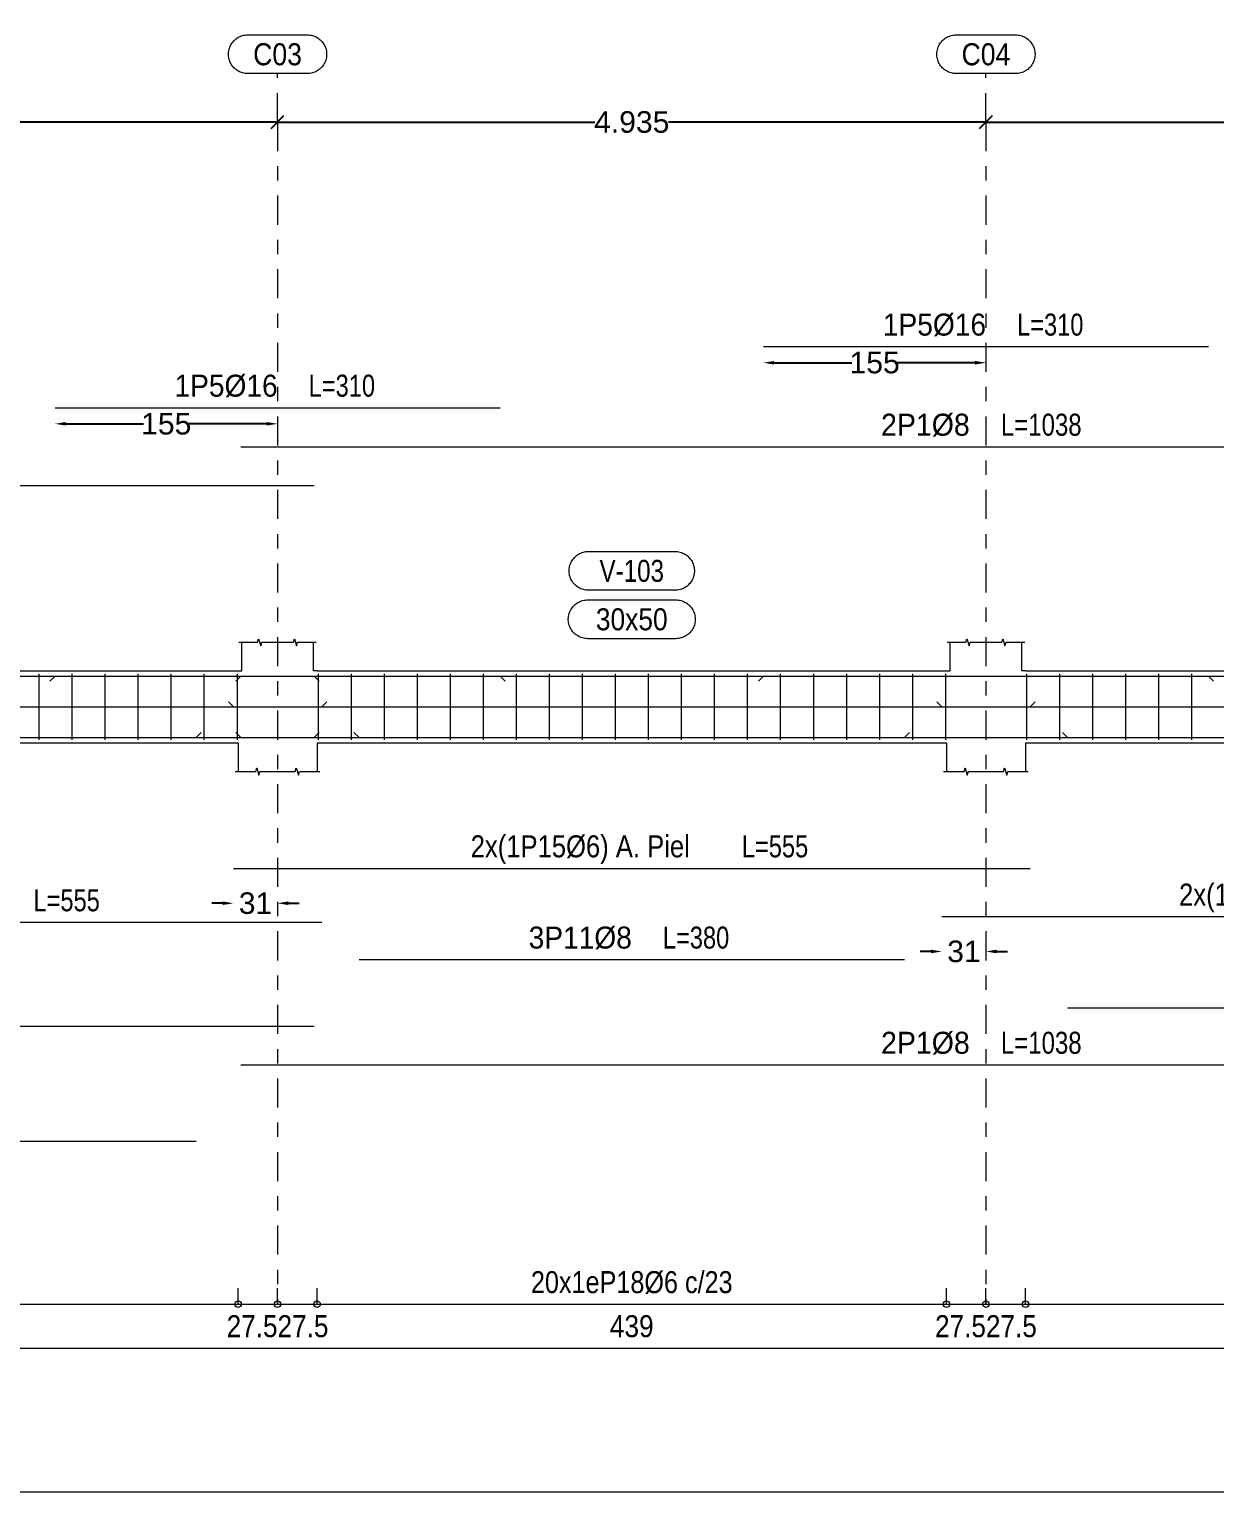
# Model space of a CAD drawing. Header units: millimetres. Extents: x 2 to 158, y -69 to 77.
# Drawn here: x 13.85 to 22.11, y 27.4 to 37.59 of the extents above; entities that cross this region are included whole.
import ezdxf
from ezdxf.enums import TextEntityAlignment as Align

# ---------------------------------------------------------------- set-up
doc = ezdxf.new("R2010")
doc.units = ezdxf.units.MM
doc.linetypes.add('CYPE_RAYAPUNTO', pattern=[0.4125, 0.2025, -0.105, 0, -0.105])
for name, color, linetype, lineweight in [('ALZ_ARM_LONG_ARM_TEXTOS', 3, 'Continuous', 9), ('ALZ_ARM_LONG_TXT_LONG', 3, 'Continuous', 9), ('ALZ_ARM_TRANS_TXT_EST', 3, 'Continuous', 9), ('ALZ_CONT_NUDOS', 122, 'Continuous', 9), ('ALZ_CONT_VIG_HORMIGON', 2, 'Continuous', 9), ('ALZ_COT_COT_ARM', 3, 'Continuous', 0), ('ALZ_COT_COT_EST', 3, 'Continuous', 0), ('ALZ_COT_COT_LIN_APOYOS', 2, 'CYPE_RAYAPUNTO', 0), ('ALZ_COT_LONGITUD_PROYECTADA', 122, 'Continuous', 0), ('ALZ_COT_TEXTOS_ESTRIBOS', 122, 'Continuous', 0), ('ALZ_REF_COT_LIN_AUX_COTA', 2, 'CYPE_RAYAPUNTO', 9), ('ALZ_REF_REF_NOMBRE', 3, 'Continuous', 9), ('ALZ_REF_REF_REFERENCIA', 3, 'Continuous', 9), ('ALZ_REF_TEXTO_REF_NOMBRE', 3, 'Continuous', 9), ('ALZ_REF_TEXTO_REF_REFERENCIA', 3, 'Continuous', 9), ('ARM_LONGITUDINAL_Ø16', 212, 'Continuous', 9), ('ARM_LONGITUDINAL_Ø6', 151, 'Continuous', 9), ('ARM_LONGITUDINAL_Ø8', 32, 'Continuous', 9), ('ARM_TRANSVERSAL_Ø6', 151, 'Continuous', 9), ('RECUAD_LIMITES', 2, 'Continuous', 0), ('RECUAD_MARCO', 1, 'Continuous', 20)]:
    doc.layers.add(name, color=color, linetype=linetype, lineweight=lineweight)
doc.styles.add('CYPETXT_0.225_romans', font='arial.ttf', dxfattribs={"height": 0.15})
doc.styles.add('CYPETXT_romans', font='arial.ttf', dxfattribs={"height": 0.2})
doc.dimstyles.new('cype_arrow', dxfattribs={"dimtxt": 0.18, "dimasz": 0.075, "dimexe": 0.05625, "dimexo": 0.05625, "dimgap": 0, "dimtad": 0, "dimdec": 4, "dimzin": 0, "dimdsep": 46, "dimtxsty": 'CYPETXT_0.225_romans', "dimcen": 0.09, "dimadec": 0, "dimazin": 0, "dimtfac": 1, "dimtdec": 4, "dimtofl": 0, "dimtmove": 2, "dimatfit": 3, "dimfxl": 1, "dimtolj": 1, "dimtzin": 0, "dimarcsym": 0})
doc.dimstyles.new('cype_oblique', dxfattribs={"dimtxt": 0.18, "dimasz": 0.18, "dimexe": 0.05625, "dimexo": 0.05625, "dimgap": 0, "dimtad": 0, "dimdec": 4, "dimzin": 0, "dimdsep": 46, "dimtxsty": 'CYPETXT_0.225_romans', "dimblk": 'OBLIQUE', "dimtsz": 0.045, "dimcen": 0.09, "dimadec": 0, "dimazin": 0, "dimtfac": 1, "dimtdec": 4, "dimtofl": 0, "dimtmove": 2, "dimatfit": 3, "dimfxl": 1, "dimtolj": 1, "dimtzin": 0, "dimarcsym": 0})

# ---------------------------------------------------------------- blocks, each defined once
blk = doc.blocks.new('*D294')
at = {"layer": 'ALZ_COT_LONGITUD_PROYECTADA', "color": 0, "lineweight": -2, "transparency": 16777216}
for p, q in [((10.598, 36.9), (10.688, 36.99)), ((15.533, 36.9), (15.623, 36.99)), ((10.643, 36.945), (12.854, 36.945)), ((15.578, 36.945), (13.368, 36.945))]:
    blk.add_line(p, q, dxfattribs=at)
at = {"layer": 'Defpoints', "color": 0, "transparency": 16777216}
for p in [(10.643, 36.945), (10.643, 36.945), (15.578, 36.945)]:
    blk.add_point(p, dxfattribs=at)
at = {"layer": 'ALZ_COT_LONGITUD_PROYECTADA', "color": 0, "transparency": 16777216, "insert": (13.111, 36.945), "char_height": 0.15, "attachment_point": 5, "style": 'CYPETXT_0.225_romans'}
blk.add_mtext('\\A1;4.935', dxfattribs=at)
blk = doc.blocks.new('_OBLIQUE')
at = {"color": 0, "linetype": 'ByBlock', "lineweight": -2}
blk.add_line((-0.5, -0.5), (0.5, 0.5), dxfattribs=at)
blk = doc.blocks.new('*D295')
at = {"layer": 'ALZ_COT_LONGITUD_PROYECTADA', "color": 0, "lineweight": -2, "transparency": 16777216}
for p, q in [((15.533, 36.9), (15.623, 36.99)), ((20.468, 36.9), (20.558, 36.99)), ((15.578, 36.945), (17.789, 36.945)), ((20.513, 36.945), (18.303, 36.945))]:
    blk.add_line(p, q, dxfattribs=at)
at = {"layer": 'Defpoints', "color": 0, "transparency": 16777216}
for p in [(15.578, 36.945), (15.578, 36.945), (20.513, 36.945)]:
    blk.add_point(p, dxfattribs=at)
at = {"layer": 'ALZ_COT_LONGITUD_PROYECTADA', "color": 0, "transparency": 16777216, "insert": (18.046, 36.945), "char_height": 0.15, "attachment_point": 5, "style": 'CYPETXT_0.225_romans'}
blk.add_mtext('\\A1;4.935', dxfattribs=at)
blk = doc.blocks.new('*D296')
at = {"layer": 'ALZ_COT_LONGITUD_PROYECTADA', "color": 0, "lineweight": -2, "transparency": 16777216}
for p, q in [((20.468, 36.9), (20.558, 36.99)), ((25.403, 36.9), (25.493, 36.99)), ((20.513, 36.945), (22.724, 36.945)), ((25.448, 36.945), (23.238, 36.945))]:
    blk.add_line(p, q, dxfattribs=at)
at = {"layer": 'Defpoints', "color": 0, "transparency": 16777216}
for p in [(20.513, 36.945), (20.513, 36.945), (25.448, 36.945)]:
    blk.add_point(p, dxfattribs=at)
at = {"layer": 'ALZ_COT_LONGITUD_PROYECTADA', "color": 0, "transparency": 16777216, "insert": (22.981, 36.945), "char_height": 0.15, "attachment_point": 5, "style": 'CYPETXT_0.225_romans'}
blk.add_mtext('\\A1;4.935', dxfattribs=at)
blk = doc.blocks.new('*D305')
at = {"layer": 'ALZ_COT_COT_ARM', "color": 0, "lineweight": -2, "transparency": 16777216}
for p, q in [((15.196, 31.503), (15.121, 31.503)), ((15.653, 31.503), (15.728, 31.503))]:
    blk.add_line(p, q, dxfattribs=at)
at = {"layer": 'ALZ_COT_COT_ARM', "color": 0, "transparency": 16777216}
for points in [[(15.196, 31.516), (15.196, 31.491), (15.271, 31.503)], [(15.653, 31.516), (15.653, 31.491), (15.578, 31.503)]]:
    blk.add_solid(points, dxfattribs=at)
at = {"layer": 'Defpoints', "color": 0, "transparency": 16777216}
for p in [(15.271, 31.503), (15.578, 31.503), (15.578, 31.503)]:
    blk.add_point(p, dxfattribs=at)
at = {"layer": 'ALZ_COT_COT_ARM', "color": 0, "transparency": 16777216, "insert": (15.425, 31.503), "char_height": 0.15, "attachment_point": 5, "style": 'CYPETXT_0.225_romans'}
blk.add_mtext('\\A1;31', dxfattribs=at)
blk = doc.blocks.new('*D306')
at = {"layer": 'ALZ_COT_COT_ARM', "color": 0, "lineweight": -2, "transparency": 16777216}
for p, q in [((20.131, 31.167), (20.056, 31.167)), ((20.588, 31.167), (20.663, 31.167))]:
    blk.add_line(p, q, dxfattribs=at)
at = {"layer": 'ALZ_COT_COT_ARM', "color": 0, "transparency": 16777216}
for points in [[(20.131, 31.18), (20.131, 31.155), (20.206, 31.167)], [(20.588, 31.18), (20.588, 31.155), (20.513, 31.167)]]:
    blk.add_solid(points, dxfattribs=at)
at = {"layer": 'Defpoints', "color": 0, "transparency": 16777216}
for p in [(20.206, 31.167), (20.513, 31.167), (20.513, 31.167)]:
    blk.add_point(p, dxfattribs=at)
at = {"layer": 'ALZ_COT_COT_ARM', "color": 0, "transparency": 16777216, "insert": (20.36, 31.167), "char_height": 0.15, "attachment_point": 5, "style": 'CYPETXT_0.225_romans'}
blk.add_mtext('\\A1;31', dxfattribs=at)
blk = doc.blocks.new('*D315')
at = {"layer": 'ALZ_COT_COT_ARM', "color": 0, "lineweight": -2, "transparency": 16777216}
for p, q in [((14.103, 34.843), (14.644, 34.843)), ((15.503, 34.843), (14.963, 34.843))]:
    blk.add_line(p, q, dxfattribs=at)
at = {"layer": 'ALZ_COT_COT_ARM', "color": 0, "transparency": 16777216}
for points in [[(14.103, 34.856), (14.103, 34.831), (14.028, 34.843)], [(15.503, 34.856), (15.503, 34.831), (15.578, 34.843)]]:
    blk.add_solid(points, dxfattribs=at)
at = {"layer": 'Defpoints', "color": 0, "transparency": 16777216}
for p in [(14.028, 34.843), (15.578, 34.843), (15.578, 34.843)]:
    blk.add_point(p, dxfattribs=at)
at = {"layer": 'ALZ_COT_COT_ARM', "color": 0, "transparency": 16777216, "insert": (14.803, 34.843), "char_height": 0.15, "attachment_point": 5, "style": 'CYPETXT_0.225_romans'}
blk.add_mtext('\\A1;155', dxfattribs=at)
blk = doc.blocks.new('*D316')
at = {"layer": 'ALZ_COT_COT_ARM', "color": 0, "lineweight": -2, "transparency": 16777216}
for p, q in [((19.038, 35.269), (19.579, 35.269)), ((20.438, 35.269), (19.898, 35.269))]:
    blk.add_line(p, q, dxfattribs=at)
at = {"layer": 'ALZ_COT_COT_ARM', "color": 0, "transparency": 16777216}
for points in [[(19.038, 35.281), (19.038, 35.256), (18.963, 35.269)], [(20.438, 35.281), (20.438, 35.256), (20.513, 35.269)]]:
    blk.add_solid(points, dxfattribs=at)
at = {"layer": 'Defpoints', "color": 0, "transparency": 16777216}
for p in [(18.963, 35.269), (20.513, 35.269), (20.513, 35.269)]:
    blk.add_point(p, dxfattribs=at)
at = {"layer": 'ALZ_COT_COT_ARM', "color": 0, "transparency": 16777216, "insert": (19.738, 35.269), "char_height": 0.15, "attachment_point": 5, "style": 'CYPETXT_0.225_romans'}
blk.add_mtext('\\A1;155', dxfattribs=at)

msp = doc.modelspace()

# ---------------------------------------------------------------- linework, layer by layer
at = {"layer": 'ALZ_CONT_NUDOS'}
for p, q in [((15.32845, 33.12136), (15.32845, 33.32136)), ((15.82845, 33.12136), (15.82845, 33.32136)), ((20.26345, 33.12136), (20.26345, 33.32136)), ((20.76345, 33.12136), (20.76345, 33.32136)), ((15.30345, 33.12136), (15.32845, 33.12136)), ((15.85345, 33.12136), (15.82845, 33.12136)), ((20.23845, 33.12136), (20.26345, 33.12136)), ((20.78845, 33.12136), (20.76345, 33.12136)), ((15.30345, 32.62136), (15.30345, 32.42136)), ((15.85345, 32.62136), (15.85345, 32.42136)), ((20.23845, 32.62136), (20.23845, 32.42136)), ((20.78845, 32.62136), (20.78845, 32.42136))]:
    msp.add_line(p, q, dxfattribs=at)
for points in [[(15.30845, 33.32136), (15.43845, 33.32136), (15.44595, 33.34636), (15.46095, 33.29636), (15.46845, 33.32136), (15.59845, 33.32136)], [(15.55845, 33.32136), (15.68845, 33.32136), (15.69595, 33.34636), (15.71095, 33.29636), (15.71845, 33.32136), (15.84845, 33.32136)], [(20.24345, 33.32136), (20.37345, 33.32136), (20.38095, 33.34636), (20.39595, 33.29636), (20.40345, 33.32136), (20.53345, 33.32136)], [(20.49345, 33.32136), (20.62345, 33.32136), (20.63095, 33.34636), (20.64595, 33.29636), (20.65345, 33.32136), (20.78345, 33.32136)], [(15.28345, 32.42136), (15.42595, 32.42136), (15.43345, 32.44636), (15.44845, 32.39636), (15.45595, 32.42136), (15.59845, 32.42136)], [(15.55845, 32.42136), (15.70095, 32.42136), (15.70845, 32.44636), (15.72345, 32.39636), (15.73095, 32.42136), (15.87345, 32.42136)], [(20.21845, 32.42136), (20.36095, 32.42136), (20.36845, 32.44636), (20.38345, 32.39636), (20.39095, 32.42136), (20.53345, 32.42136)], [(20.49345, 32.42136), (20.63595, 32.42136), (20.64345, 32.44636), (20.65845, 32.39636), (20.66595, 32.42136), (20.80845, 32.42136)]]:
    msp.add_lwpolyline(points, dxfattribs=at)
at = {"layer": 'ALZ_CONT_VIG_HORMIGON'}
for p, q in [((10.91845, 33.12136), (15.30345, 33.12136)), ((15.85345, 33.12136), (20.23845, 33.12136)), ((20.78845, 33.12136), (25.17345, 33.12136)), ((10.91845, 32.62136), (15.30345, 32.62136)), ((15.85345, 32.62136), (20.23845, 32.62136)), ((20.78845, 32.62136), (25.17345, 32.62136))]:
    msp.add_line(p, q, dxfattribs=at)
at = {"layer": 'ALZ_COT_COT_EST'}
for p, q in [((15.30345, 28.71026), (15.30345, 28.82276)), ((15.57845, 28.71026), (15.57845, 28.82276)), ((15.85345, 28.71026), (15.85345, 28.82276)), ((20.23845, 28.71026), (20.23845, 28.82276)), ((20.51345, 28.71026), (20.51345, 28.82276)), ((20.78845, 28.71026), (20.78845, 28.82276))]:
    msp.add_line(p, q, dxfattribs=at)
for points in [[(10.91845, 28.71026), (15.30345, 28.71026), (15.30345, 28.82276)], [(15.30345, 28.71026), (15.57845, 28.71026), (15.57845, 28.82276)], [(15.57845, 28.71026), (15.85345, 28.71026), (15.85345, 28.82276)], [(15.85345, 28.71026), (20.23845, 28.71026), (20.23845, 28.82276)], [(20.23845, 28.71026), (20.51345, 28.71026), (20.51345, 28.82276)], [(20.51345, 28.71026), (20.78845, 28.71026), (20.78845, 28.82276)], [(20.78845, 28.71026), (25.17345, 28.71026), (25.17345, 28.82276)]]:
    msp.add_lwpolyline(points, dxfattribs=at)
for centre in [(15.30345, 28.71026), (15.30345, 28.71026), (15.57845, 28.71026), (15.57845, 28.71026), (15.85345, 28.71026), (15.85345, 28.71026), (20.23845, 28.71026), (20.23845, 28.71026), (20.51345, 28.71026), (20.51345, 28.71026), (20.78845, 28.71026), (20.78845, 28.71026)]:
    msp.add_circle(centre, 0.0225, dxfattribs=at)
at = {"layer": 'ALZ_COT_COT_LIN_APOYOS'}
for p, q in [((15.57845, 36.94518), (15.57845, 28.71026)), ((20.51345, 36.94518), (20.51345, 28.71026))]:
    msp.add_line(p, q, dxfattribs=at)
at = {"layer": 'ALZ_REF_COT_LIN_AUX_COTA'}
for p, q in [((15.57845, 36.94518), (15.57845, 37.28268)), ((20.51345, 36.94518), (20.51345, 37.28268))]:
    msp.add_line(p, q, dxfattribs=at)
at = {"layer": 'ALZ_REF_REF_NOMBRE'}
for points in [[(18.34745, 33.95386), (18.35646, 33.95356), (18.36544, 33.95266), (18.37434, 33.95116), (18.38311, 33.94907), (18.39173, 33.94639), (18.40015, 33.94315), (18.40833, 33.93935), (18.41625, 33.93502), (18.42385, 33.93016), (18.43111, 33.92481), (18.438, 33.91898), (18.44449, 33.91271), (18.45054, 33.90602), (18.45613, 33.89894), (18.46124, 33.8915), (18.46584, 33.88374), (18.4699, 33.87569), (18.47343, 33.86738), (18.47639, 33.85886), (18.47877, 33.85016), (18.48057, 33.84132), (18.48177, 33.83237), (18.48237, 33.82337), (18.48237, 33.81435), (18.48177, 33.80535), (18.48057, 33.79641), (18.47877, 33.78757), (18.47639, 33.77886), (18.47343, 33.77034), (18.4699, 33.76204), (18.46584, 33.75398), (18.46124, 33.74622), (18.45613, 33.73878), (18.45054, 33.7317), (18.44449, 33.72501), (18.438, 33.71874), (18.43111, 33.71291), (18.42385, 33.70756), (18.41625, 33.70271), (18.40833, 33.69837), (18.40015, 33.69457), (18.39173, 33.69133), (18.38311, 33.68866), (18.37434, 33.68657), (18.36544, 33.68507), (18.35646, 33.68416), (18.34745, 33.68386), (17.74445, 33.68386), (17.73543, 33.68416), (17.72645, 33.68507), (17.71756, 33.68657), (17.70878, 33.68866), (17.70016, 33.69133), (17.69174, 33.69457), (17.68356, 33.69837), (17.67565, 33.70271), (17.66804, 33.70756), (17.66078, 33.71291), (17.65389, 33.71874), (17.64741, 33.72501), (17.64135, 33.7317), (17.63576, 33.73878), (17.63066, 33.74622), (17.62606, 33.75398), (17.62199, 33.76204), (17.61847, 33.77034), (17.61551, 33.77886), (17.61313, 33.78757), (17.61133, 33.79641), (17.61013, 33.80535), (17.60952, 33.81435), (17.60952, 33.82337), (17.61013, 33.83237), (17.61133, 33.84132), (17.61313, 33.85016), (17.61551, 33.85886), (17.61847, 33.86738), (17.62199, 33.87569), (17.62606, 33.88374), (17.63066, 33.8915), (17.63576, 33.89894), (17.64135, 33.90602), (17.64741, 33.91271), (17.65389, 33.91898), (17.66078, 33.92481), (17.66804, 33.93016), (17.67565, 33.93502), (17.68356, 33.93935), (17.69174, 33.94315), (17.70016, 33.94639), (17.70878, 33.94907), (17.71756, 33.95116), (17.72645, 33.95266), (17.73543, 33.95356), (17.74445, 33.95386), (18.34745, 33.95386)], [(18.35307, 33.61636), (18.36209, 33.61606), (18.37107, 33.61516), (18.37996, 33.61366), (18.38874, 33.61157), (18.39736, 33.60889), (18.40577, 33.60565), (18.41396, 33.60185), (18.42187, 33.59752), (18.42948, 33.59266), (18.43674, 33.58731), (18.44363, 33.58148), (18.45011, 33.57521), (18.45617, 33.56852), (18.46176, 33.56144), (18.46686, 33.554), (18.47146, 33.54624), (18.47553, 33.53819), (18.47905, 33.52988), (18.48201, 33.52136), (18.48439, 33.51266), (18.48619, 33.50382), (18.48739, 33.49487), (18.488, 33.48587), (18.488, 33.47685), (18.48739, 33.46785), (18.48619, 33.45891), (18.48439, 33.45007), (18.48201, 33.44136), (18.47905, 33.43284), (18.47553, 33.42454), (18.47146, 33.41648), (18.46686, 33.40872), (18.46176, 33.40128), (18.45617, 33.3942), (18.45011, 33.38751), (18.44363, 33.38124), (18.43674, 33.37541), (18.42948, 33.37006), (18.42187, 33.36521), (18.41396, 33.36087), (18.40577, 33.35707), (18.39736, 33.35383), (18.38874, 33.35116), (18.37996, 33.34907), (18.37107, 33.34757), (18.36209, 33.34666), (18.35307, 33.34636), (17.73882, 33.34636), (17.72981, 33.34666), (17.72083, 33.34757), (17.71193, 33.34907), (17.70316, 33.35116), (17.69454, 33.35383), (17.68612, 33.35707), (17.67794, 33.36087), (17.67002, 33.36521), (17.66242, 33.37006), (17.65516, 33.37541), (17.64827, 33.38124), (17.64178, 33.38751), (17.63573, 33.3942), (17.63014, 33.40128), (17.62503, 33.40872), (17.62043, 33.41648), (17.61637, 33.42454), (17.61284, 33.43284), (17.60988, 33.44136), (17.6075, 33.45007), (17.6057, 33.45891), (17.6045, 33.46785), (17.6039, 33.47685), (17.6039, 33.48587), (17.6045, 33.49487), (17.6057, 33.50382), (17.6075, 33.51266), (17.60988, 33.52136), (17.61284, 33.52988), (17.61637, 33.53819), (17.62043, 33.54624), (17.62503, 33.554), (17.63014, 33.56144), (17.63573, 33.56852), (17.64178, 33.57521), (17.64827, 33.58148), (17.65516, 33.58731), (17.66242, 33.59266), (17.67002, 33.59752), (17.67794, 33.60185), (17.68612, 33.60565), (17.69454, 33.60889), (17.70316, 33.61157), (17.71193, 33.61366), (17.72083, 33.61516), (17.72981, 33.61606), (17.73882, 33.61636), (18.35307, 33.61636)]]:
    msp.add_lwpolyline(points, close=True, dxfattribs=at)
at = {"layer": 'ALZ_REF_REF_REFERENCIA'}
for points in [[(15.78545, 37.55268), (15.79446, 37.55238), (15.80344, 37.55148), (15.81234, 37.54997), (15.82111, 37.54788), (15.82973, 37.54521), (15.83815, 37.54197), (15.84633, 37.53817), (15.85425, 37.53383), (15.86185, 37.52898), (15.86911, 37.52363), (15.876, 37.5178), (15.88249, 37.51153), (15.88854, 37.50484), (15.89413, 37.49776), (15.89924, 37.49032), (15.90384, 37.48256), (15.9079, 37.47451), (15.91143, 37.4662), (15.91439, 37.45768), (15.91677, 37.44898), (15.91857, 37.44013), (15.91977, 37.43119), (15.92037, 37.42219), (15.92037, 37.41317), (15.91977, 37.40417), (15.91857, 37.39523), (15.91677, 37.38638), (15.91439, 37.37768), (15.91143, 37.36916), (15.9079, 37.36085), (15.90384, 37.3528), (15.89924, 37.34504), (15.89413, 37.3376), (15.88854, 37.33052), (15.88249, 37.32383), (15.876, 37.31756), (15.86911, 37.31173), (15.86185, 37.30638), (15.85425, 37.30153), (15.84633, 37.29719), (15.83815, 37.29339), (15.82973, 37.29015), (15.82111, 37.28748), (15.81234, 37.28538), (15.80344, 37.28388), (15.79446, 37.28298), (15.78545, 37.28268), (15.37145, 37.28268), (15.36243, 37.28298), (15.35345, 37.28388), (15.34456, 37.28538), (15.33578, 37.28748), (15.32716, 37.29015), (15.31874, 37.29339), (15.31056, 37.29719), (15.30265, 37.30153), (15.29504, 37.30638), (15.28778, 37.31173), (15.28089, 37.31756), (15.27441, 37.32383), (15.26835, 37.33052), (15.26276, 37.3376), (15.25766, 37.34504), (15.25306, 37.3528), (15.24899, 37.36085), (15.24547, 37.36916), (15.24251, 37.37768), (15.24013, 37.38638), (15.23833, 37.39523), (15.23713, 37.40417), (15.23652, 37.41317), (15.23652, 37.42219), (15.23713, 37.43119), (15.23833, 37.44013), (15.24013, 37.44898), (15.24251, 37.45768), (15.24547, 37.4662), (15.24899, 37.47451), (15.25306, 37.48256), (15.25766, 37.49032), (15.26276, 37.49776), (15.26835, 37.50484), (15.27441, 37.51153), (15.28089, 37.5178), (15.28778, 37.52363), (15.29504, 37.52898), (15.30265, 37.53383), (15.31056, 37.53817), (15.31874, 37.54197), (15.32716, 37.54521), (15.33578, 37.54788), (15.34456, 37.54997), (15.35345, 37.55148), (15.36243, 37.55238), (15.37145, 37.55268), (15.78545, 37.55268)], [(20.72045, 37.55268), (20.72946, 37.55238), (20.73844, 37.55148), (20.74734, 37.54997), (20.75611, 37.54788), (20.76473, 37.54521), (20.77315, 37.54197), (20.78133, 37.53817), (20.78925, 37.53383), (20.79685, 37.52898), (20.80411, 37.52363), (20.811, 37.5178), (20.81749, 37.51153), (20.82354, 37.50484), (20.82913, 37.49776), (20.83424, 37.49032), (20.83884, 37.48256), (20.8429, 37.47451), (20.84643, 37.4662), (20.84939, 37.45768), (20.85177, 37.44898), (20.85357, 37.44013), (20.85477, 37.43119), (20.85537, 37.42219), (20.85537, 37.41317), (20.85477, 37.40417), (20.85357, 37.39523), (20.85177, 37.38638), (20.84939, 37.37768), (20.84643, 37.36916), (20.8429, 37.36085), (20.83884, 37.3528), (20.83424, 37.34504), (20.82913, 37.3376), (20.82354, 37.33052), (20.81749, 37.32383), (20.811, 37.31756), (20.80411, 37.31173), (20.79685, 37.30638), (20.78925, 37.30153), (20.78133, 37.29719), (20.77315, 37.29339), (20.76473, 37.29015), (20.75611, 37.28748), (20.74734, 37.28538), (20.73844, 37.28388), (20.72946, 37.28298), (20.72045, 37.28268), (20.30645, 37.28268), (20.29743, 37.28298), (20.28845, 37.28388), (20.27956, 37.28538), (20.27078, 37.28748), (20.26216, 37.29015), (20.25374, 37.29339), (20.24556, 37.29719), (20.23765, 37.30153), (20.23004, 37.30638), (20.22278, 37.31173), (20.21589, 37.31756), (20.20941, 37.32383), (20.20335, 37.33052), (20.19776, 37.3376), (20.19266, 37.34504), (20.18806, 37.3528), (20.18399, 37.36085), (20.18047, 37.36916), (20.17751, 37.37768), (20.17513, 37.38638), (20.17333, 37.39523), (20.17213, 37.40417), (20.17152, 37.41317), (20.17152, 37.42219), (20.17213, 37.43119), (20.17333, 37.44013), (20.17513, 37.44898), (20.17751, 37.45768), (20.18047, 37.4662), (20.18399, 37.47451), (20.18806, 37.48256), (20.19266, 37.49032), (20.19776, 37.49776), (20.20335, 37.50484), (20.20941, 37.51153), (20.21589, 37.5178), (20.22278, 37.52363), (20.23004, 37.52898), (20.23765, 37.53383), (20.24556, 37.53817), (20.25374, 37.54197), (20.26216, 37.54521), (20.27078, 37.54788), (20.27956, 37.54997), (20.28845, 37.55148), (20.29743, 37.55238), (20.30645, 37.55268), (20.72045, 37.55268)]]:
    msp.add_lwpolyline(points, close=True, dxfattribs=at)
at = {"layer": 'ARM_LONGITUDINAL_Ø16'}
for p, q in [((14.02845, 33.08536), (13.99309, 33.05001)), ((17.12845, 33.08536), (17.1638, 33.05001)), ((18.96345, 33.08536), (18.92809, 33.05001)), ((22.06345, 33.08536), (22.0988, 33.05001))]:
    msp.add_line(p, q, dxfattribs=at)
for points in [[(18.96345, 35.38118), (22.06345, 35.38118)], [(14.02845, 34.95568), (17.12845, 34.95568)], [(14.02845, 33.08536), (17.12845, 33.08536)], [(18.96345, 33.08536), (22.06345, 33.08536)]]:
    msp.add_lwpolyline(points, dxfattribs=at)
at = {"layer": 'ARM_LONGITUDINAL_Ø6'}
for p, q in [((15.27095, 32.87136), (15.23559, 32.90672)), ((15.88595, 32.87136), (15.9213, 32.90672)), ((20.20595, 32.87136), (20.17059, 32.90672)), ((20.82095, 32.87136), (20.8563, 32.90672))]:
    msp.add_line(p, q, dxfattribs=at)
for points in [[(10.33595, 32.87136), (15.88595, 32.87136)], [(15.27095, 32.87136), (20.82095, 32.87136)], [(20.20595, 32.87136), (25.75595, 32.87136)], [(15.27095, 31.74636), (20.82095, 31.74636)], [(20.20595, 31.41023), (25.75595, 31.41023)], [(10.33595, 31.37062), (15.88595, 31.37062)]]:
    msp.add_lwpolyline(points, dxfattribs=at)
at = {"layer": 'ARM_LONGITUDINAL_Ø8'}
for p, q in [((15.32345, 33.08536), (15.28809, 33.05001)), ((15.83345, 33.08536), (15.8688, 33.05001)), ((15.01095, 32.65736), (15.0463, 32.69272)), ((15.32345, 32.65736), (15.28809, 32.69272)), ((15.83345, 32.65736), (15.86924, 32.69227)), ((16.14595, 32.65736), (16.11059, 32.69272)), ((19.94595, 32.65736), (19.9813, 32.69272)), ((21.08095, 32.65736), (21.04559, 32.69272))]:
    msp.add_line(p, q, dxfattribs=at)
for points in [[(15.32345, 34.68368), (25.70345, 34.68368)], [(5.44885, 34.41386), (15.83345, 34.41386)], [(5.44885, 33.08536), (15.83345, 33.08536)], [(15.32345, 33.08536), (25.70345, 33.08536)], [(5.44885, 32.78736), (5.44885, 32.68136), (5.45068, 32.67218), (5.45588, 32.66439), (5.46367, 32.65919), (5.47285, 32.65736), (15.83345, 32.65736)], [(11.21095, 32.65736), (15.01095, 32.65736)], [(15.32345, 32.65736), (25.70345, 32.65736)], [(16.14595, 32.65736), (19.94595, 32.65736)], [(21.08095, 32.65736), (24.88095, 32.65736)], [(16.14595, 31.11084), (19.94595, 31.11084)], [(5.44885, 30.77762), (5.44885, 30.67162), (5.45068, 30.66244), (5.45588, 30.65465), (5.46367, 30.64945), (5.47285, 30.64762), (15.83345, 30.64762)], [(21.08095, 30.77471), (24.88095, 30.77471)], [(15.32345, 30.3778), (25.70345, 30.3778)], [(11.21095, 29.84526), (15.01095, 29.84526)]]:
    msp.add_lwpolyline(points, dxfattribs=at)
at = {"layer": 'ARM_TRANSVERSAL_Ø6'}
for p, q in [((13.91595, 33.10136), (13.91595, 32.64136)), ((14.14595, 33.10136), (14.14595, 32.64136)), ((14.37595, 33.10136), (14.37595, 32.64136)), ((14.60595, 33.10136), (14.60595, 32.64136)), ((14.83595, 33.10136), (14.83595, 32.64136)), ((15.06595, 33.10136), (15.06595, 32.64136)), ((15.29595, 33.10136), (15.29595, 32.64136)), ((15.86095, 33.10136), (15.86095, 32.64136)), ((16.09095, 33.10136), (16.09095, 32.64136)), ((16.32095, 33.10136), (16.32095, 32.64136)), ((16.55095, 33.10136), (16.55095, 32.64136)), ((16.78095, 33.10136), (16.78095, 32.64136)), ((17.01095, 33.10136), (17.01095, 32.64136)), ((17.24095, 33.10136), (17.24095, 32.64136)), ((17.47095, 33.10136), (17.47095, 32.64136)), ((17.70095, 33.10136), (17.70095, 32.64136)), ((17.93095, 33.10136), (17.93095, 32.64136)), ((18.16095, 33.10136), (18.16095, 32.64136)), ((18.39095, 33.10136), (18.39095, 32.64136)), ((18.62095, 33.10136), (18.62095, 32.64136)), ((18.85095, 33.10136), (18.85095, 32.64136)), ((19.08095, 33.10136), (19.08095, 32.64136)), ((19.31095, 33.10136), (19.31095, 32.64136)), ((19.54095, 33.10136), (19.54095, 32.64136)), ((19.77095, 33.10136), (19.77095, 32.64136)), ((20.00095, 33.10136), (20.00095, 32.64136)), ((20.23095, 33.10136), (20.23095, 32.64136)), ((20.79595, 33.10136), (20.79595, 32.64136)), ((21.02595, 33.10136), (21.02595, 32.64136)), ((21.25595, 33.10136), (21.25595, 32.64136)), ((21.48595, 33.10136), (21.48595, 32.64136)), ((21.71595, 33.10136), (21.71595, 32.64136)), ((21.94595, 33.10136), (21.94595, 32.64136))]:
    msp.add_line(p, q, dxfattribs=at)
at = {"layer": 'RECUAD_LIMITES'}
msp.add_lwpolyline([(2.2137, 27.40336), (93.2137, 27.40336), (93.2137, 45.70336), (2.2137, 45.70336), (2.2137, 27.40336)], close=True, dxfattribs=at)
at = {"layer": 'RECUAD_MARCO'}
msp.add_lwpolyline([(4.7137, 28.40336), (92.2137, 28.40336), (92.2137, 44.70336), (4.7137, 44.70336), (4.7137, 28.40336)], close=True, dxfattribs=at)

# ---------------------------------------------------------------- texts
at = {"layer": 'ALZ_ARM_LONG_ARM_TEXTOS', "style": 'CYPETXT_romans'}
for s, height, width, p in [('1P5%%c16', 0.153333, 0.914795, (20.1547, 35.45784)), ('1P5%%c16', 0.153333, 0.914795, (15.2197, 35.03234)), ('2P1%%c8', 0.153333, 0.926742, (20.0917, 34.76034)), ('2x(1P15%%c6) A. Piel', 0.1533333, 0.832631, (17.6872, 31.82303)), ('2x(1P15%%c6) A. Piel', 0.1533333, 0.832631, (22.6222, 31.4869)), ('3P11%%c8', 0.153333, 0.914795, (17.6872, 31.1875)), ('2P1%%c8', 0.153333, 0.926742, (20.0917, 30.45446))]:
    msp.add_text(s, height=height, dxfattribs=dict(at, width=width)).set_placement(p, align=Align.CENTER)
at = {"layer": 'ALZ_ARM_LONG_TXT_LONG', "style": 'CYPETXT_romans'}
for s, width, p in [(' L=310', 0.768527, (20.93857, 35.45784)), (' L=310', 0.768527, (16.00357, 35.03234)), (' L=1038', 0.780391, (20.87557, 34.76034)), (' L=555', 0.768527, (19.0212, 31.82303)), (' L=555', 0.768527, (14.0862, 31.44729)), (' L=380', 0.768527, (18.47107, 31.1875)), (' L=1038', 0.780391, (20.87557, 30.45446))]:
    msp.add_text(s, height=0.153333, dxfattribs=dict(at, width=width)).set_placement(p, align=Align.CENTER)
at = {"layer": 'ALZ_ARM_TRANS_TXT_EST', "style": 'CYPETXT_romans', "width": 0.819407}
msp.add_text('20x1eP18%%c6 c/23', height=0.1533333, dxfattribs=at).set_placement((18.04595, 28.78693), align=Align.CENTER)
at = {"layer": 'ALZ_COT_TEXTOS_ESTRIBOS', "style": 'CYPETXT_romans', "width": 0.85041}
for p in [(15.57845, 28.63359), (20.51345, 28.63359)]:
    msp.add_text('27.5', height=0.153333, dxfattribs=at).set_placement(p, align=Align.TOP_RIGHT)
for p in [(15.57845, 28.63359), (20.51345, 28.63359)]:
    msp.add_text('27.5', height=0.153333, dxfattribs=at).set_placement(p, align=Align.TOP_LEFT)
at = {"layer": 'ALZ_COT_TEXTOS_ESTRIBOS', "style": 'CYPETXT_romans', "width": 0.853312}
msp.add_text('439', height=0.153333, dxfattribs=at).set_placement((18.04595, 28.63359), align=Align.TOP_CENTER)
at = {"layer": 'ALZ_REF_TEXTO_REF_NOMBRE', "style": 'CYPETXT_romans'}
for s, width, p in [('V-103', 0.78605, (18.04595, 33.81886)), ('30x50', 0.857077, (18.04595, 33.48136))]:
    msp.add_text(s, height=0.153333, dxfattribs=dict(at, width=width)).set_placement(p, align=Align.MIDDLE_CENTER)
at = {"layer": 'ALZ_REF_TEXTO_REF_REFERENCIA', "style": 'CYPETXT_romans', "width": 0.864}
for s, p in [('C03', (15.57845, 37.41768)), ('C04', (20.51345, 37.41768))]:
    msp.add_text(s, height=0.153333, dxfattribs=at).set_placement(p, align=Align.MIDDLE_CENTER)

# ---------------------------------------------------------------- dimensions: what is measured, and where the dimension line sits
at = {"layer": 'ALZ_COT_COT_ARM'}
for p1, p2, text, picture, middle in [((18.96345, 35.26868), (20.51345, 35.26868), '155', '*D316', (19.73845, 35.26868)), ((14.02845, 34.84318), (15.57845, 34.84318), '155', '*D315', (14.80345, 34.84318)), ((15.27095, 31.50336), (15.57845, 31.50336), '31', '*D305', (15.4247, 31.50336)), ((20.20595, 31.16723), (20.51345, 31.16723), '31', '*D306', (20.3597, 31.16723))]:
    dim = msp.add_aligned_dim(p1=p1, p2=p2, distance=0, text=text, dimstyle='cype_arrow', override={"dimexe": 0, "dimexo": 0}, dxfattribs=at)
    dim.commit()
    dim.dimension.update_dxf_attribs({"geometry": picture, "text_midpoint": middle})
at = {"layer": 'ALZ_COT_LONGITUD_PROYECTADA'}
for p1, p2, picture, middle in [((15.57845, 36.94518), (10.64345, 36.94518), '*D294', (13.11095, 36.94518)), ((20.51345, 36.94518), (15.57845, 36.94518), '*D295', (18.04595, 36.94518)), ((25.44845, 36.94518), (20.51345, 36.94518), '*D296', (22.98095, 36.94518))]:
    dim = msp.add_aligned_dim(p1=p1, p2=p2, distance=0, text='4.935', dimstyle='cype_oblique', override={"dimexe": 0, "dimexo": 0}, dxfattribs=at)
    dim.commit()
    dim.dimension.update_dxf_attribs({"geometry": picture, "text_midpoint": middle})

doc.saveas('drawing.dxf')
